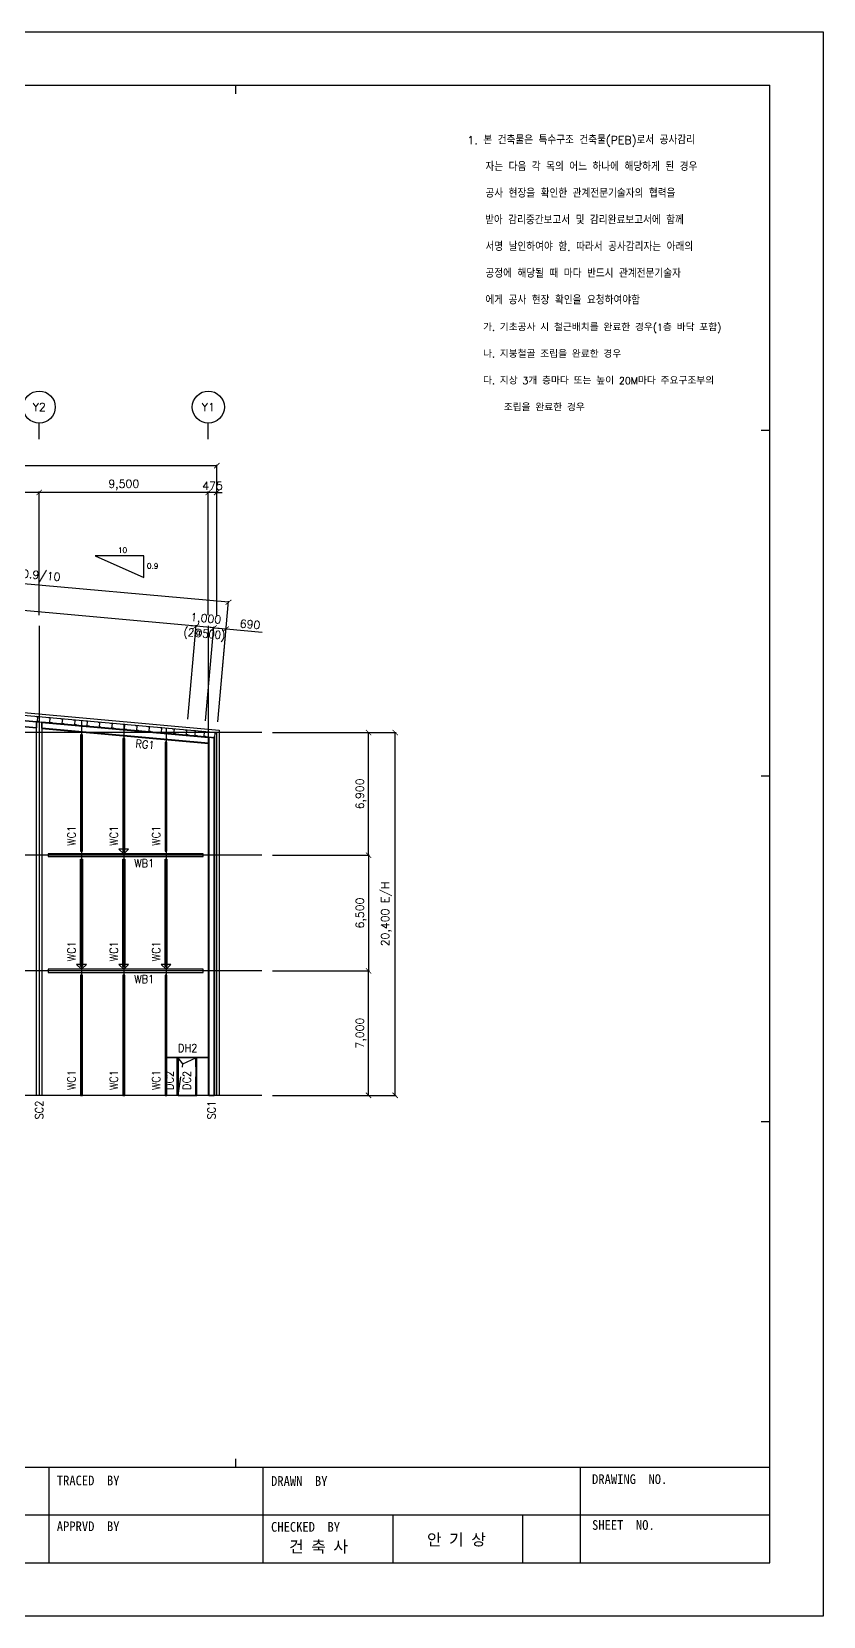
# Model space of a CAD drawing. Header units: metres. Extents: x -297536 to 1852864, y -630451 to -422551.
# Drawn here: x 1547987 to 1592464, y -511651 to -422551 of the extents above; entities that cross this region are included whole.
import ezdxf
from ezdxf.enums import TextEntityAlignment as Align

# ---------------------------------------------------------------- set-up
doc = ezdxf.new("R2010")
doc.units = ezdxf.units.M
doc.header["$LTSCALE"] = 700
for name, pattern in [('CEN', [62, 60, -1, 0, -1]), ('CONTIN', [0]), ('HID', [2.3, 1.5, -0.8])]:
    doc.linetypes.add(name, pattern=pattern)
for name, color, linetype in [('10', 10, 'CONTIN'), ('beam', 7, 'Continuous'), ('bl', 3, 'Continuous'), ('CEN', 152, 'CEN'), ('COL', 2, 'Continuous'), ('DIM', 7, 'Continuous'), ('gir', 230, 'Continuous'), ('HID', 251, 'Continuous'), ('sec', 4, 'Continuous'), ('SYM', 7, 'Continuous'), ('TEX', 3, 'Continuous'), ('된장공장-1$0$FORM', 2, 'Continuous'), ('된장공장-1$0$WID', 4, 'Continuous')]:
    doc.layers.add(name, color=color, linetype=linetype)
doc.styles.add('HGTXT', font='romans.shx', dxfattribs={"bigfont": 'WHGTXT.shx'})
doc.styles.add('WHGTXT', font='romans.shx', dxfattribs={"bigfont": 'WHGTXT.shx'})
doc.styles.add('된장공장-1$0$타이틀', font='GulimChe.ttf')
doc.dimstyles.new('KJ', dxfattribs={"dimscale": 700, "dimtxt": 1.5, "dimasz": 1, "dimexe": 0.18, "dimexo": 2, "dimgap": 0.5, "dimtad": 1, "dimdec": 0, "dimzin": 0, "dimdsep": 46, "dimlunit": 6, "dimtxsty": 'HGTXT', "dimblk": 'ARCHTICK', "dimcen": 0.09, "dimclrt": 3, "dimadec": 0, "dimazin": 0, "dimtfac": 1, "dimtdec": 0, "dimtix": 1, "dimtmove": 0, "dimatfit": 0, "dimldrblk": 'OBLIQUE', "dimfxl": 1, "dimtolj": 1, "dimtzin": 0, "dimarcsym": 0})

# ---------------------------------------------------------------- blocks, each defined once
blk = doc.blocks.new('_ArchTick')
at = {"color": 0, "linetype": 'ByBlock', "const_width": 0.15}
blk.add_lwpolyline([(-0.5, -0.5), (0.5, 0.5)], dxfattribs=at)
blk = doc.blocks.new('*D677')
at = {"layer": 'Defpoints', "color": 0, "transparency": 16777216}
for p in [(1557910, -448458), (1557910, -455958), (1558385, -455958)]:
    blk.add_point(p, dxfattribs=at)
at = {"layer": 'DIM', "color": 0, "lineweight": -2, "transparency": 16777216}
for p, q in [((1557910, -448458), (1557610, -448458)), ((1557910, -455358), (1557910, -448404)), ((1558385, -448458), (1557910, -448458)), ((1558385, -455358), (1558385, -448404)), ((1558385, -448458), (1558685, -448458))]:
    blk.add_line(p, q, dxfattribs=at)
at = {"layer": 'DIM', "color": 0, "lineweight": -2, "transparency": 16777216, "xscale": 300, "yscale": 300, "zscale": 300}
blk.add_blockref('_ArchTick', (1557910, -448458), dxfattribs=at)
at = {"layer": 'DIM', "color": 0, "lineweight": -2, "transparency": 16777216, "xscale": 300, "yscale": 300, "zscale": 300, "rotation": 180}
blk.add_blockref('_ArchTick', (1558385, -448458), dxfattribs=at)
at = {"layer": 'DIM', "color": 3, "transparency": 16777216, "insert": (1558148, -448083), "char_height": 450, "attachment_point": 5, "style": 'HGTXT'}
blk.add_mtext('\\A1;475', dxfattribs=at)
blk = doc.blocks.new('_Oblique')
at = {"color": 0, "linetype": 'ByBlock', "lineweight": -2}
blk.add_line((-0.5, -0.5), (0.5, 0.5), dxfattribs=at)
blk = doc.blocks.new('*D678')
at = {"layer": 'Defpoints', "color": 0, "transparency": 16777216}
for p in [(1548410, -448458), (1548410, -455958), (1557910, -455958)]:
    blk.add_point(p, dxfattribs=at)
at = {"layer": 'DIM', "color": 0, "lineweight": -2, "transparency": 16777216}
for p, q in [((1548410, -455358), (1548410, -448404)), ((1557910, -448458), (1548410, -448458)), ((1557910, -455358), (1557910, -448404))]:
    blk.add_line(p, q, dxfattribs=at)
at = {"layer": 'DIM', "color": 0, "lineweight": -2, "transparency": 16777216, "xscale": 300, "yscale": 300, "zscale": 300, "rotation": 180}
blk.add_blockref('_ArchTick', (1548410, -448458), dxfattribs=at)
at = {"layer": 'DIM', "color": 0, "lineweight": -2, "transparency": 16777216, "xscale": 300, "yscale": 300, "zscale": 300}
blk.add_blockref('_ArchTick', (1557910, -448458), dxfattribs=at)
at = {"layer": 'DIM', "color": 3, "transparency": 16777216, "insert": (1553160, -448040), "char_height": 450, "attachment_point": 5, "style": 'HGTXT'}
blk.add_mtext('\\A1;9,500', dxfattribs=at)
blk = doc.blocks.new('*D679')
at = {"layer": 'Defpoints', "color": 0, "transparency": 16777216}
for p in [(1538910, -448458), (1538910, -455958), (1548410, -455958)]:
    blk.add_point(p, dxfattribs=at)
at = {"layer": 'DIM', "color": 0, "lineweight": -2, "transparency": 16777216}
for p, q in [((1538910, -455358), (1538910, -448404)), ((1548410, -448458), (1538910, -448458)), ((1548410, -455358), (1548410, -448404))]:
    blk.add_line(p, q, dxfattribs=at)
at = {"layer": 'DIM', "color": 0, "lineweight": -2, "transparency": 16777216, "xscale": 300, "yscale": 300, "zscale": 300, "rotation": 180}
blk.add_blockref('_ArchTick', (1538910, -448458), dxfattribs=at)
at = {"layer": 'DIM', "color": 0, "lineweight": -2, "transparency": 16777216, "xscale": 300, "yscale": 300, "zscale": 300}
blk.add_blockref('_ArchTick', (1548410, -448458), dxfattribs=at)
at = {"layer": 'DIM', "color": 3, "transparency": 16777216, "insert": (1543660, -448040), "char_height": 450, "attachment_point": 5, "style": 'HGTXT'}
blk.add_mtext('\\A1;9,500', dxfattribs=at)
blk = doc.blocks.new('*D685')
at = {"layer": 'Defpoints', "color": 0, "transparency": 16777216}
for p in [(1501435, -446958), (1501435, -455958), (1558385, -455958)]:
    blk.add_point(p, dxfattribs=at)
at = {"layer": 'DIM', "color": 0, "lineweight": -2, "transparency": 16777216}
for p, q in [((1501435, -455358), (1501435, -446904)), ((1558385, -446958), (1501435, -446958)), ((1558385, -455358), (1558385, -446904))]:
    blk.add_line(p, q, dxfattribs=at)
at = {"layer": 'DIM', "color": 0, "lineweight": -2, "transparency": 16777216, "xscale": 300, "yscale": 300, "zscale": 300, "rotation": 180}
blk.add_blockref('_ArchTick', (1501435, -446958), dxfattribs=at)
at = {"layer": 'DIM', "color": 0, "lineweight": -2, "transparency": 16777216, "xscale": 300, "yscale": 300, "zscale": 300}
blk.add_blockref('_ArchTick', (1558385, -446958), dxfattribs=at)
at = {"layer": 'DIM', "color": 3, "transparency": 16777216, "insert": (1529910, -446540), "char_height": 450, "attachment_point": 5, "style": 'HGTXT'}
blk.add_mtext('\\A1;\\A1;56,950 OUT TO OUT OF STEEL', dxfattribs=at)
blk = doc.blocks.new('*D660')
at = {"layer": 'Defpoints', "color": 0, "transparency": 16777216}
for p in [(1560910, -475358), (1566910, -475358), (1560910, -482358)]:
    blk.add_point(p, dxfattribs=at)
at = {"layer": 'DIM', "color": 0, "lineweight": -2, "transparency": 16777216}
for p, q in [((1561510, -475358), (1566964, -475358)), ((1566910, -482358), (1566910, -475358)), ((1561510, -482358), (1566964, -482358))]:
    blk.add_line(p, q, dxfattribs=at)
at = {"layer": 'DIM', "color": 0, "lineweight": -2, "transparency": 16777216, "xscale": 300, "yscale": 300, "zscale": 300}
for p, rotation in [((1566910, -475358), 90), ((1566910, -482358), 270)]:
    blk.add_blockref('_ArchTick', p, dxfattribs=dict(at, rotation=rotation))
at = {"layer": 'DIM', "color": 3, "transparency": 16777216, "insert": (1566492, -478858), "char_height": 450, "attachment_point": 5, "rotation": 90, "style": 'HGTXT'}
blk.add_mtext('\\A1;7,000', dxfattribs=at)
blk = doc.blocks.new('*D661')
at = {"layer": 'Defpoints', "color": 0, "transparency": 16777216}
for p in [(1560910, -461958), (1568410, -461958), (1560910, -482358)]:
    blk.add_point(p, dxfattribs=at)
at = {"layer": 'DIM', "color": 0, "lineweight": -2, "transparency": 16777216}
for p, q in [((1561510, -461958), (1568464, -461958)), ((1568410, -482358), (1568410, -461958)), ((1561510, -482358), (1568464, -482358))]:
    blk.add_line(p, q, dxfattribs=at)
at = {"layer": 'DIM', "color": 0, "lineweight": -2, "transparency": 16777216, "xscale": 300, "yscale": 300, "zscale": 300}
for p, rotation in [((1568410, -461958), 90), ((1568410, -482358), 270)]:
    blk.add_blockref('_ArchTick', p, dxfattribs=dict(at, rotation=rotation))
at = {"layer": 'DIM', "color": 3, "transparency": 16777216, "insert": (1567917, -472158), "char_height": 450, "attachment_point": 5, "rotation": 90, "style": 'HGTXT'}
blk.add_mtext('\\A1;20,400 E/H', dxfattribs=at)
blk = doc.blocks.new('*D662')
at = {"layer": 'Defpoints', "color": 0, "transparency": 16777216}
for p in [(1560910, -468858), (1560910, -475358), (1566910, -475358)]:
    blk.add_point(p, dxfattribs=at)
at = {"layer": 'DIM', "color": 0, "lineweight": -2, "transparency": 16777216}
for p, q in [((1561510, -468858), (1566964, -468858)), ((1566910, -468858), (1566910, -475358)), ((1561510, -475358), (1566964, -475358))]:
    blk.add_line(p, q, dxfattribs=at)
at = {"layer": 'DIM', "color": 0, "lineweight": -2, "transparency": 16777216, "xscale": 300, "yscale": 300, "zscale": 300}
for p, rotation in [((1566910, -468858), 90), ((1566910, -475358), 270)]:
    blk.add_blockref('_ArchTick', p, dxfattribs=dict(at, rotation=rotation))
at = {"layer": 'DIM', "color": 3, "transparency": 16777216, "insert": (1566492, -472108), "char_height": 450, "attachment_point": 5, "rotation": 90, "style": 'HGTXT'}
blk.add_mtext('\\A1;6,500', dxfattribs=at)
blk = doc.blocks.new('*D663')
at = {"layer": 'Defpoints', "color": 0, "transparency": 16777216}
for p in [(1560910, -461958), (1566910, -461958), (1560910, -468858)]:
    blk.add_point(p, dxfattribs=at)
at = {"layer": 'DIM', "color": 0, "lineweight": -2, "transparency": 16777216}
for p, q in [((1561510, -461958), (1566964, -461958)), ((1566910, -468858), (1566910, -461958)), ((1561510, -468858), (1566964, -468858))]:
    blk.add_line(p, q, dxfattribs=at)
at = {"layer": 'DIM', "color": 0, "lineweight": -2, "transparency": 16777216, "xscale": 300, "yscale": 300, "zscale": 300}
for p, rotation in [((1566910, -461958), 90), ((1566910, -468858), 270)]:
    blk.add_blockref('_ArchTick', p, dxfattribs=dict(at, rotation=rotation))
at = {"layer": 'DIM', "color": 3, "transparency": 16777216, "insert": (1566492, -465408), "char_height": 450, "attachment_point": 5, "rotation": 90, "style": 'HGTXT'}
blk.add_mtext('\\A1;6,900', dxfattribs=at)
blk = doc.blocks.new('ZCOL')
for p, q in [((10.2, 0), (0, 0)), ((0, 0), (0, -25.4)), ((10.2, -2.5), (10.2, 0)), ((-10.2, -25.4), (-10.2, -22.9)), ((0, -25.4), (-10.2, -25.4))]:
    blk.add_line(p, q)
blk = doc.blocks.new('*D673')
at = {"layer": 'Defpoints', "color": 0, "transparency": 16777216}
for p in [(1530734, -453592), (1530209, -459422), (1556702, -461807)]:
    blk.add_point(p, dxfattribs=at)
at = {"layer": 'DIM', "color": 0, "lineweight": -2, "transparency": 16777216}
for p, q in [((1530263, -458825), (1530739, -453538)), ((1557227, -455977), (1530734, -453592)), ((1556756, -461209), (1557232, -455923))]:
    blk.add_line(p, q, dxfattribs=at)
at = {"layer": 'DIM', "color": 0, "lineweight": -2, "transparency": 16777216, "xscale": 300, "yscale": 300, "zscale": 300}
for p, rotation in [((1530734, -453592), 174.8572354431005), ((1557227, -455977), 354.8572354431006)]:
    blk.add_blockref('_ArchTick', p, dxfattribs=dict(at, rotation=rotation))
at = {"layer": 'DIM', "color": 3, "transparency": 16777216, "insert": (1544018, -454368), "char_height": 450, "attachment_point": 5, "rotation": 354.85724, "style": 'HGTXT'}
blk.add_mtext('\\A1;38@700=26,600', dxfattribs=at)
blk = doc.blocks.new('*D674')
at = {"layer": 'Defpoints', "color": 0, "transparency": 16777216}
for p in [(1557227, -455977), (1556702, -461807), (1557698, -461896)]:
    blk.add_point(p, dxfattribs=at)
at = {"layer": 'DIM', "color": 0, "lineweight": -2, "transparency": 16777216}
for p, q in [((1556756, -461209), (1557232, -455923)), ((1557227, -455977), (1556928, -455950)), ((1558223, -456066), (1557227, -455977)), ((1557752, -461299), (1558227, -456012)), ((1558223, -456066), (1558521, -456093))]:
    blk.add_line(p, q, dxfattribs=at)
at = {"layer": 'DIM', "color": 0, "lineweight": -2, "transparency": 16777216, "xscale": 300, "yscale": 300, "zscale": 300}
for p, rotation in [((1557227, -455977), 354.8572354431006), ((1558223, -456066), 174.8572354431005)]:
    blk.add_blockref('_ArchTick', p, dxfattribs=dict(at, rotation=rotation))
at = {"layer": 'DIM', "color": 3, "transparency": 16777216, "insert": (1557762, -455605), "char_height": 450, "attachment_point": 5, "rotation": 354.85724, "style": 'HGTXT'}
blk.add_mtext('\\A1;1,000', dxfattribs=at)
blk = doc.blocks.new('*D675')
at = {"layer": 'Defpoints', "color": 0, "transparency": 16777216}
for p in [(1558910, -456128), (1557698, -461896), (1558385, -461958)]:
    blk.add_point(p, dxfattribs=at)
at = {"layer": 'DIM', "color": 0, "lineweight": -2, "transparency": 16777216}
for p, q in [((1557752, -461299), (1558227, -456012)), ((1558223, -456066), (1557924, -456039)), ((1558223, -456066), (1558910, -456128)), ((1558439, -461361), (1558915, -456074)), ((1558910, -456128), (1560937, -456311))]:
    blk.add_line(p, q, dxfattribs=at)
at = {"layer": 'DIM', "color": 0, "lineweight": -2, "transparency": 16777216, "xscale": 300, "yscale": 300, "zscale": 300}
for p, rotation in [((1558223, -456066), 354.8572354431006), ((1558910, -456128), 174.8572354431005)]:
    blk.add_blockref('_ArchTick', p, dxfattribs=dict(at, rotation=rotation))
at = {"layer": 'DIM', "color": 3, "transparency": 16777216, "insert": (1560256, -455873), "char_height": 450, "attachment_point": 5, "rotation": 354.85724, "style": 'HGTXT'}
blk.add_mtext('\\A1;690', dxfattribs=at)
blk = doc.blocks.new('*D676')
at = {"layer": 'Defpoints', "color": 0, "transparency": 16777216}
for p in [(1530569, -452071), (1529910, -459395), (1558385, -461958)]:
    blk.add_point(p, dxfattribs=at)
at = {"layer": 'DIM', "color": 0, "lineweight": -2, "transparency": 16777216}
for p, q in [((1529964, -458798), (1530574, -452018)), ((1559044, -454634), (1530569, -452071)), ((1558439, -461361), (1559049, -454580))]:
    blk.add_line(p, q, dxfattribs=at)
at = {"layer": 'DIM', "color": 0, "lineweight": -2, "transparency": 16777216, "xscale": 300, "yscale": 300, "zscale": 300}
for p, rotation in [((1530569, -452071), 174.8572354431005), ((1559044, -454634), 354.8572354431006)]:
    blk.add_blockref('_ArchTick', p, dxfattribs=dict(at, rotation=rotation))
at = {"layer": 'DIM', "color": 3, "transparency": 16777216, "insert": (1544851, -452862), "char_height": 450, "attachment_point": 5, "rotation": 354.85724, "style": 'HGTXT'}
blk.add_mtext('\\A1;\\A1;28,590 ROOF SLOPE = 0.9/10', dxfattribs=at)
blk = doc.blocks.new('MARKER')
at = {"color": 3}
for p, q in [((584.404724, 584.404724), (-584.40472, 584.404724)), ((-584.40472, 584.404724), (0, 0)), ((0, 0), (584.404724, 584.404724))]:
    blk.add_line(p, q, dxfattribs=at)
blk = doc.blocks.new('Form01')
at = {"ltscale": 0.015}
blk.add_lwpolyline([(0, 0), (420, 0), (420, -297), (0, -297)], close=True, dxfattribs=at)
at = {"layer": '된장공장-1$0$FORM', "color": 4, "ltscale": 250}
for p, q in [((410, -269.1), (10, -269.1)), ((274.94, -269.1), (274.94, -287)), ((315, -269.1), (315, -287)), ((374.46, -269.1), (374.46, -287)), ((410, -278.04), (115, -278.04)), ((339.37, -278.04), (339.37, -287)), ((363.64, -278.04), (363.64, -287))]:
    blk.add_line(p, q, dxfattribs=at)
at = {"layer": '된장공장-1$0$WID', "ltscale": 250}
for p, q in [((10, -10), (410, -10)), ((310, -11.62), (310, -10)), ((410, -287), (410, -10)), ((410, -74.77), (408.38, -74.77)), ((410, -139.55), (408.38, -139.55)), ((410, -204.32), (408.38, -204.32)), ((310, -269.1), (310, -267.47)), ((10, -287), (410, -287))]:
    blk.add_line(p, q, dxfattribs=at)
at = {"layer": '된장공장-1$0$FORM', "color": 7, "ltscale": 250, "style": '된장공장-1$0$타이틀'}
for s, height, p in [('TRACED  BY', 1.817, (276.44, -272.45)), ('DRAWN  BY', 1.817, (316.57, -272.55)), ('DRAWING  NO.', 1.8172, (376.69, -272.2)), ('SHEET  NO.', 1.817, (376.69, -280.79)), ('APPRVD  BY', 1.817, (276.44, -281.04)), ('CHECKED  BY', 1.8172, (316.57, -281.15)), ('안 기 상', 2.181, (345.77, -283.7)), ('건 축 사', 2.181, (319.95, -285.03))]:
    blk.add_text(s, height=height, dxfattribs=at).set_placement(p)

msp = doc.modelspace()

# ---------------------------------------------------------------- linework, layer by layer
msp.add_lwpolyline([(1554285.4, -452021.8), (1551551, -452021.8), (1551551, -452021.8), (1554285.4, -453241.4)], close=True)
at = {"layer": 'beam'}
for points in [[(1557620.3, -468783.2), (1548910.3, -468783.2), (1548910.3, -468933.2), (1557620.3, -468933.2)], [(1557620.3, -475270.7), (1548910.3, -475270.7), (1548910.3, -475445.7), (1557620.3, -475445.7)]]:
    msp.add_lwpolyline(points, close=True, dxfattribs=at)
at = {"layer": 'bl'}
for p, q in [((1529910.3, -459395.4), (1558385.3, -461958.2)), ((1558385.3, -482358.2), (1558385.3, -461958.2)), ((1558385.3, -482358.2), (1558385.3, -474333.2)), ((1558385.3, -482358.2), (1501435.3, -482358.2))]:
    msp.add_line(p, q, dxfattribs=at)
at = {"layer": 'CEN'}
for p, q in [((1548410.3, -455958.2), (1548410.3, -482358.2)), ((1557910.3, -455958.2), (1557910.3, -482358.2)), ((1550785.3, -461274.2), (1550785.3, -482358.2)), ((1553160.3, -461487.9), (1553160.3, -482358.2)), ((1560910.3, -461958.2), (1498910.3, -461958.2)), ((1555535.3, -461701.7), (1555535.3, -482358.2)), ((1560910.3, -468858.2), (1498910.3, -468858.2)), ((1560910.3, -475358.2), (1498910.3, -475358.2)), ((1560910.3, -482358.2), (1498910.3, -482358.2))]:
    msp.add_line(p, q, dxfattribs=at)
at = {"layer": 'COL'}
for points in [[(1548260.3, -461348.1), (1548560.3, -461375.1), (1548560.3, -482358.2), (1548260.3, -482358.2)], [(1557920.3, -462217.5), (1558260.3, -462248.1), (1558260.3, -482358.2), (1557920.3, -482358.2)], [(1557934.3, -482358.2), (1558246.3, -482358.2), (1558246.3, -462246.9), (1557934.3, -462218.8)]]:
    msp.add_lwpolyline(points, close=True, dxfattribs=at)
at = {"layer": 'gir'}
for points in [[(1539060.3, -460520.1), (1539060.3, -460871.6), (1548260.3, -461699.6), (1548260.3, -461348.1)], [(1548260.3, -461359.2), (1548260.3, -461688.5), (1539060.3, -460860.5), (1539060.3, -460531.2)], [(1548560.3, -461375.1), (1548560.3, -461726.6), (1557920.3, -462569), (1557920.3, -462217.5)], [(1557920.3, -462228.6), (1557920.3, -462557.9), (1548560.3, -461715.5), (1548560.3, -461386.2)]]:
    msp.add_lwpolyline(points, close=True, dxfattribs=at)
at = {"layer": 'HID', "linetype": 'HID'}
for p, q in [((1556484.8, -480593.4), (1556210.3, -480258.2)), ((1556210.3, -482358.2), (1556484.8, -480593.4)), ((1556484.8, -480593.4), (1557210.3, -480258.2))]:
    msp.add_line(p, q, dxfattribs=at)
at = {"layer": 'HID'}
msp.add_lwpolyline([(1501310.3, -482358.2), (1501310.3, -461818.8), (1529910.3, -459244.8), (1558510.3, -461818.8), (1558510.3, -482358.2)], dxfattribs=at)
at = {"layer": 'HID', "linetype": 'HID'}
msp.add_lwpolyline([(1557210.3, -480258.2), (1556210.3, -480258.2), (1556210.3, -482358.2), (1557210.3, -482358.2)], close=True, dxfattribs=at)
at = {"layer": 'sec'}
for points in [[(1550835.3, -462081.3), (1550735.3, -462081.3), (1550735.3, -468633.2), (1550835.3, -468633.2)], [(1553210.3, -462295.1), (1553110.3, -462295.1), (1553110.3, -468633.2), (1553210.3, -468633.2)], [(1555585.3, -462508.8), (1555485.3, -462508.8), (1555485.3, -468633.2), (1555585.3, -468633.2)], [(1550835.3, -475120.7), (1550735.3, -475120.7), (1550735.3, -469083.2), (1550835.3, -469083.2)], [(1553210.3, -475120.7), (1553110.3, -475120.7), (1553110.3, -469083.2), (1553210.3, -469083.2)], [(1555585.3, -475120.7), (1555485.3, -475120.7), (1555485.3, -469083.2), (1555585.3, -469083.2)], [(1550835.3, -475595.7), (1550735.3, -475595.7), (1550735.3, -482358.2), (1550835.3, -482358.2)], [(1553210.3, -475595.7), (1553110.3, -475595.7), (1553110.3, -482358.2), (1553210.3, -482358.2)], [(1555585.3, -475595.7), (1555485.3, -475595.7), (1555485.3, -482358.2), (1555585.3, -482358.2)], [(1555585.3, -480208.2), (1557920.3, -480208.2), (1557920.3, -480258.2), (1555585.3, -480258.2)], [(1556160.3, -480258.2), (1556210.3, -480258.2), (1556210.3, -482358.2), (1556160.3, -482358.2)], [(1557260.3, -480258.2), (1557210.3, -480258.2), (1557210.3, -482358.2), (1557260.3, -482358.2)]]:
    msp.add_lwpolyline(points, close=True, dxfattribs=at)
at = {"layer": 'SYM'}
for p, q in [((1548410.3, -445458.2), (1548410.3, -444558.2)), ((1557910.3, -445458.2), (1557910.3, -444558.2))]:
    msp.add_line(p, q, dxfattribs=at)
for centre in [(1548410.3, -443658.2), (1557910.3, -443658.2)]:
    msp.add_circle(centre, 900, dxfattribs=at)

# ---------------------------------------------------------------- block references
at = {"xscale": 300, "yscale": 300, "zscale": 300}
msp.add_blockref('Form01', (1466464.2, -422550.9), dxfattribs=at)
at = {"color": 3, "xscale": 0.46875, "yscale": 0.46875, "zscale": 0.46875}
for p in [(1553160.3, -468783.2), (1550785.3, -475270.7), (1553160.3, -475270.7), (1555535.3, -475270.7)]:
    msp.add_blockref('MARKER', p, dxfattribs=at)
at = {"layer": '10', "yscale": -10.31102399899313, "zscale": -10.31102399899313}
for p, xscale, rotation in [((1548310.6, -461333.5), 7.999999999218805, 354.8572354421366), ((1549007.8, -461396.3), 7.999999999218805, 354.8572354421366), ((1549705, -461459), 7.999999999218805, 354.8572354421366), ((1550402.2, -461521.8), 7.999999999218805, 354.8572354421366), ((1551099.3, -461584.5), 7.999999999218805, 354.8572354421366), ((1551796.5, -461647.3), 7.999999999218805, 354.8572354421366), ((1552493.7, -461710), 7.999999999218805, 354.8572354421366), ((1553190.9, -461772.8), 7.999999999218805, 354.8572354421366), ((1553888.1, -461835.5), 7.999999999218805, 354.8572354421366), ((1554585.2, -461898.3), 7.999999999218805, 354.8572354421366), ((1555282.4, -461961), 7.999999999218805, 354.8572354421366), ((1555979.6, -462023.8), 7.999999999218805, 354.8572354421366), ((1556676.8, -462086.5), 7.999999999218805, 354.8572354421366), ((1557174.8, -462131.3), 7.999999999218805, 354.8572354421366), ((1557672.8, -462176.1), 7.999999999218805, 354.8572354421366), ((1558270.3, -462229.9), -7.999999999218807, 354.8572354421005)]:
    msp.add_blockref('ZCOL', p, dxfattribs=dict(at, xscale=xscale, rotation=rotation))

# ---------------------------------------------------------------- texts
at = {"layer": 'TEX', "color": 3, "style": 'WHGTXT'}
for s, height, p in [('1. 본 건축물은 특수구조 건축물(PEB)로서 공사감리', 450, (1572476.1, -428874.1)), ('   자는 다음 각 목의 어느 하나에 해당하게 된 경우', 450, (1572476.1, -430374.1)), ('   공사 현장을 확인한 관계전문기술자의 협력을 ', 450, (1572476.1, -431874.1)), ('   받아 감리중간보고서 및 감리완료보고서에 함께', 450, (1572454.3, -433374.1)), ('   서명 날인하여야 함. 따라서 공사감리자는 아래의 ', 450, (1572476.1, -434874.1)), ('   공정에 해당될 때 마다 반드시 관계전문기술자', 450, (1572476.1, -436374.1)), ('   에게 공사 현장 확인을 요청하여야함', 450, (1572476.1, -437874.1)), ('   가. 기초공사 시 철근배치를 완료한 경우(1층 바닥 포함)', 390, (1572476.1, -439374.1)), ('   나. 지붕철골 조립을 완료한 경우', 390, (1572476.1, -440874.1)), ('   다. 지상 3개 층마다 또는 높이 20M마다 주요구조부의 ', 390, (1572476.1, -442374.1)), ('       조립을 완료한 경우', 390, (1572476.1, -443874.1))]:
    msp.add_text(s, height=height, dxfattribs=at).set_placement(p)
at = {"layer": 'TEX', "style": 'WHGTXT'}
for s, p in [('Y2', (1548410.3, -443658.2)), ('Y1', (1557910.3, -443658.2))]:
    msp.add_text(s, height=450, dxfattribs=at).set_placement(p, align=Align.MIDDLE)
at = {"layer": 'TEX', "style": 'HGTXT'}
for s, p in [('10', (1553091.1, -451858.3)), ('0.9', (1554783.8, -452741.4))]:
    msp.add_text(s, height=300, dxfattribs=at).set_placement(p, align=Align.CENTER)
at = {"layer": 'TEX', "color": 3, "style": 'WHGTXT', "width": 0.9}
for s, p in [('(2@500)', (1557711.2, -456170.8)), ('RG1', (1554372.2, -462400.2))]:
    msp.add_text(s, height=450, rotation=354.857235, dxfattribs=at).set_placement(p, align=Align.TOP_CENTER)
for s, p in [('WC1', (1550585.3, -468333.2)), ('WC1', (1552960.3, -468333.2)), ('WC1', (1555335.3, -468333.2)), ('WC1', (1550585.3, -474820.7)), ('WC1', (1552960.3, -474820.7)), ('WC1', (1555335.3, -474820.7)), ('WC1', (1550585.3, -482058.2)), ('WC1', (1552960.3, -482058.2)), ('WC1', (1555335.3, -482058.2)), ('DC2', (1556093.4, -482058.2)), ('DC2', (1557060.3, -482058.2))]:
    msp.add_text(s, height=450, rotation=90, dxfattribs=at).set_placement(p, align=Align.BOTTOM_LEFT)
for p in [(1554310.3, -469083.2), (1554310.3, -475595.7)]:
    msp.add_text('WB1', height=450, dxfattribs=at).set_placement(p, align=Align.TOP_CENTER)
msp.add_text('DH2', height=450, dxfattribs=at).set_placement((1556752.8, -480058.2), align=Align.BOTTOM_CENTER)
for s, p in [('SC2', (1548410.3, -482658.2)), ('SC1', (1558090.3, -482658.2))]:
    msp.add_text(s, height=450, rotation=90, dxfattribs=at).set_placement(p, align=Align.MIDDLE_RIGHT)

# ---------------------------------------------------------------- dimensions: what is measured, and where the dimension line sits
at = {"layer": 'DIM'}
dim = msp.add_linear_dim(base=(1501435.3, -446958.2), p1=(1558385.3, -455958.2), p2=(1501435.3, -455958.2), text='\\A1;<> OUT TO OUT OF STEEL', dimstyle='KJ', override={"dimscale": 300, "dimtxsty": 'HGTXT', "dimldrblk": 'Oblique'}, dxfattribs=at)
dim.commit()
dim.dimension.update_dxf_attribs({"geometry": '*D685', "text_midpoint": (1529910.3, -446540.3)})
for base, p1, p2, picture, middle in [((1538910.3, -448458.2), (1548410.3, -455958.2), (1538910.3, -455958.2), '*D679', (1543660.3, -448040.3)), ((1548410.3, -448458.2), (1557910.3, -455958.2), (1548410.3, -455958.2), '*D678', (1553160.3, -448040.3)), ((1557910.3, -448458.2), (1558385.3, -455958.2), (1557910.3, -455958.2), '*D677', (1558147.8, -448083.2))]:
    dim = msp.add_linear_dim(base=base, p1=p1, p2=p2, dimstyle='KJ', override={"dimscale": 300, "dimtxsty": 'HGTXT', "dimldrblk": 'Oblique'}, dxfattribs=at)
    dim.commit()
    dim.dimension.update_dxf_attribs({"geometry": picture, "text_midpoint": middle})
for base, p1, p2, angle, text, picture, middle in [((1530569.4, -452071.4), (1558385.3, -461958.2), (1529910.3, -459395.4), 354.857235, '\\A1;<> ROOF SLOPE = 0.9/10', '*D676', (1544851.1, -452861.9)), ((1530733.8, -453592.2), (1556702, -461806.7), (1530209.1, -459422.3), 354.857235, '38@700=<>', '*D673', (1544017.7, -454368.2)), ((1568410.3, -461958.2), (1560910.3, -482358.2), (1560910.3, -461958.2), 270, '<> E/H', '*D661', (1567917.4, -472158.2))]:
    dim = msp.add_linear_dim(base=base, p1=p1, p2=p2, angle=angle, text=text, dimstyle='KJ', override={"dimscale": 300, "dimtxsty": 'HGTXT', "dimldrblk": 'Oblique'}, dxfattribs=at)
    dim.commit()
    dim.dimension.update_dxf_attribs({"geometry": picture, "text_midpoint": middle})
for base, p1, p2, angle, picture, middle in [((1557226.7, -455976.6), (1557697.9, -461896.3), (1556702, -461806.7), 354.857235, '*D674', (1557762.1, -455605.2)), ((1566910.3, -461958.2), (1560910.3, -468858.2), (1560910.3, -461958.2), 270, '*D663', (1566492.4, -465408.2)), ((1566910.3, -475358.2), (1560910.3, -468858.2), (1560910.3, -475358.2), 90, '*D662', (1566492.4, -472108.2)), ((1566910.3, -475358.2), (1560910.3, -482358.2), (1560910.3, -475358.2), 270, '*D660', (1566492.4, -478858.2))]:
    dim = msp.add_linear_dim(base=base, p1=p1, p2=p2, angle=angle, dimstyle='KJ', override={"dimscale": 300, "dimtxsty": 'HGTXT', "dimldrblk": 'Oblique'}, dxfattribs=at)
    dim.commit()
    dim.dimension.update_dxf_attribs({"geometry": picture, "text_midpoint": middle})
dim = msp.add_linear_dim(base=(1558910, -456128.1), p1=(1557697.9, -461896.3), p2=(1558385.3, -461958.2), angle=174.857235, dimstyle='KJ', override={"dimscale": 300, "dimtxsty": 'HGTXT', "dimldrblk": 'Oblique'}, dxfattribs=at)
dim.commit()
dim.dimension.update_dxf_attribs({"geometry": '*D675', "text_midpoint": (1560222.5, -456246.2), "dimtype": 160})

doc.saveas('drawing.dxf')
